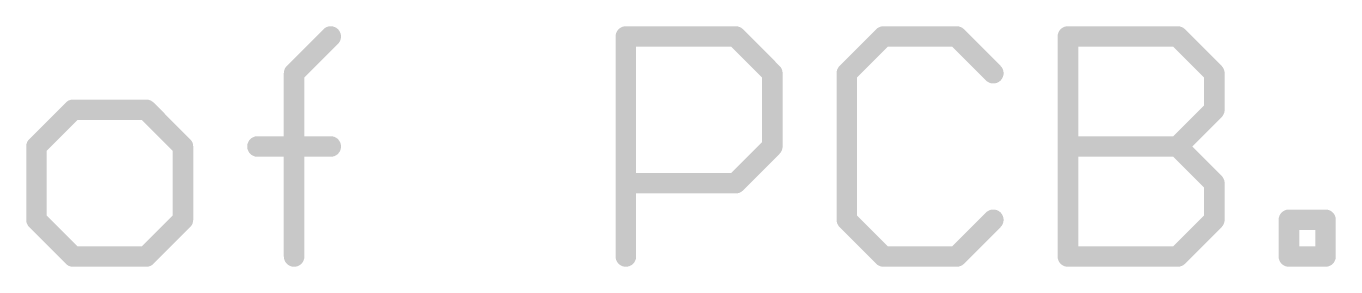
# Model space of a CAD drawing. Extents: x -1.41 to 8.41, y -3.01 to 3.01.
# Drawn here: x 7.0746 to 7.4565, y 0.085 to 0.1551 of the extents above; entities that cross this region are included whole.
import ezdxf

# ---------------------------------------------------------------- set-up
doc = ezdxf.new("R2010")
doc.units = 0
doc.layers.add('52', color=253, linetype='CONTINUOUS')

msp = doc.modelspace()

# ---------------------------------------------------------------- linework, layer by layer
at = {"layer": '52', "const_width": 0.006}
for points in [[(7.152696, 0.141379), (7.163372, 0.152055)], [(7.249445, 0.088), (7.249445, 0.152055)], [(7.249445, 0.152055), (7.281472, 0.152055)], [(7.281472, 0.152055), (7.292148, 0.141379)], [(7.324576, 0.152055), (7.3139, 0.141379)], [(7.345927, 0.152055), (7.324576, 0.152055)], [(7.356603, 0.141379), (7.345927, 0.152055)], [(7.378355, 0.088), (7.378355, 0.152055)], [(7.378355, 0.152055), (7.410382, 0.152055)], [(7.410382, 0.152055), (7.421058, 0.141379)], [(7.152696, 0.088), (7.152696, 0.141379)], [(7.292148, 0.141379), (7.292148, 0.120027)], [(7.3139, 0.141379), (7.3139, 0.098676)], [(7.421058, 0.141379), (7.421058, 0.130703)], [(7.088241, 0.130703), (7.077565, 0.120027)], [(7.109592, 0.130703), (7.088241, 0.130703)], [(7.120268, 0.120027), (7.109592, 0.130703)], [(7.421058, 0.130703), (7.410382, 0.120027)], [(7.077565, 0.120027), (7.077565, 0.098676)], [(7.120268, 0.098676), (7.120268, 0.120027)], [(7.14202, 0.120027), (7.163372, 0.120027)], [(7.292148, 0.120027), (7.281472, 0.109352)], [(7.378355, 0.120027), (7.410382, 0.120027)], [(7.410382, 0.120027), (7.421058, 0.109352)], [(7.281472, 0.109352), (7.249445, 0.109352)], [(7.421058, 0.109352), (7.421058, 0.098676)], [(7.077565, 0.098676), (7.088241, 0.088)], [(7.109592, 0.088), (7.120268, 0.098676)], [(7.3139, 0.098676), (7.324576, 0.088)], [(7.345927, 0.088), (7.356603, 0.098676)], [(7.421058, 0.098676), (7.410382, 0.088)], [(7.44281, 0.088), (7.44281, 0.098676)], [(7.44281, 0.098676), (7.453486, 0.098676)], [(7.453486, 0.098676), (7.453486, 0.088)], [(7.088241, 0.088), (7.109592, 0.088)], [(7.324576, 0.088), (7.345927, 0.088)], [(7.410382, 0.088), (7.378355, 0.088)], [(7.453486, 0.088), (7.44281, 0.088)]]:
    msp.add_lwpolyline(points, dxfattribs=at)
at = {"layer": '52', "const_width": 0.003}
for points in [[(7.164432, 0.150994, 1), (7.162311, 0.153115)], [(7.250945, 0.152055, 1), (7.247945, 0.152055)], [(7.249445, 0.153555, 1), (7.249445, 0.150555)], [(7.282533, 0.153115, 1), (7.280412, 0.150994)], [(7.281472, 0.150555, 1), (7.281472, 0.153555)], [(7.324576, 0.153555, 1), (7.324576, 0.150555)], [(7.325636, 0.150994, 1), (7.323515, 0.153115)], [(7.346988, 0.153115, 1), (7.344867, 0.150994)], [(7.345927, 0.150555, 1), (7.345927, 0.153555)], [(7.379855, 0.152055, 1), (7.376855, 0.152055)], [(7.378355, 0.153555, 1), (7.378355, 0.150555)], [(7.411443, 0.153115, 1), (7.409322, 0.150994)], [(7.410382, 0.150555, 1), (7.410382, 0.153555)], [(7.151635, 0.14244, 1), (7.153756, 0.140318)], [(7.154196, 0.141379, 1), (7.151196, 0.141379)], [(7.293648, 0.141379, 1), (7.290648, 0.141379)], [(7.291087, 0.140318, 1), (7.293209, 0.14244)], [(7.3154, 0.141379, 1), (7.3124, 0.141379)], [(7.312839, 0.14244, 1), (7.314961, 0.140318)], [(7.355542, 0.140318, 1), (7.357664, 0.14244)], [(7.422558, 0.141379, 1), (7.419558, 0.141379)], [(7.419997, 0.140318, 1), (7.422119, 0.14244)], [(7.088241, 0.132203, 1), (7.088241, 0.129203)], [(7.089301, 0.129642, 1), (7.08718, 0.131764)], [(7.110653, 0.131764, 1), (7.108532, 0.129642)], [(7.109592, 0.129203, 1), (7.109592, 0.132203)], [(7.422119, 0.129642, 1), (7.419997, 0.131764)], [(7.419558, 0.130703, 1), (7.422558, 0.130703)], [(7.079065, 0.120027, 1), (7.076065, 0.120027)], [(7.076504, 0.121088, 1), (7.078626, 0.118967)], [(7.121768, 0.120027, 1), (7.118768, 0.120027)], [(7.119208, 0.118967, 1), (7.121329, 0.121088)], [(7.14202, 0.121527, 1), (7.14202, 0.118527)], [(7.163372, 0.118527, 1), (7.163372, 0.121527)], [(7.293209, 0.118967, 1), (7.291087, 0.121088)], [(7.378355, 0.121527, 1), (7.378355, 0.118527)], [(7.411443, 0.121088, 1), (7.409322, 0.118967)], [(7.409322, 0.121088, 1), (7.411443, 0.118967)], [(7.410382, 0.118527, 1), (7.410382, 0.121527)], [(7.290648, 0.120027, 1), (7.293648, 0.120027)], [(7.249445, 0.110852, 1), (7.249445, 0.107852)], [(7.280412, 0.110412, 1), (7.282533, 0.108291)], [(7.281472, 0.107852, 1), (7.281472, 0.110852)], [(7.422558, 0.109352, 1), (7.419558, 0.109352)], [(7.419997, 0.108291, 1), (7.422119, 0.110412)], [(7.078626, 0.099736, 1), (7.076504, 0.097615)], [(7.076065, 0.098676, 1), (7.079065, 0.098676)], [(7.118768, 0.098676, 1), (7.121768, 0.098676)], [(7.121329, 0.097615, 1), (7.119208, 0.099736)], [(7.314961, 0.099736, 1), (7.312839, 0.097615)], [(7.3124, 0.098676, 1), (7.3154, 0.098676)], [(7.357664, 0.097615, 1), (7.355542, 0.099736)], [(7.419558, 0.098676, 1), (7.422558, 0.098676)], [(7.422119, 0.097615, 1), (7.419997, 0.099736)], [(7.44431, 0.098676, 1), (7.44131, 0.098676)], [(7.44281, 0.100176, 1), (7.44281, 0.097176)], [(7.454986, 0.098676, 1), (7.451986, 0.098676)], [(7.453486, 0.097176, 1), (7.453486, 0.100176)], [(7.088241, 0.0895, 1), (7.088241, 0.0865)], [(7.08718, 0.086939, 1), (7.089301, 0.089061)], [(7.108532, 0.089061, 1), (7.110653, 0.086939)], [(7.109592, 0.0865, 1), (7.109592, 0.0895)], [(7.151196, 0.088, 1), (7.154196, 0.088)], [(7.247945, 0.088, 1), (7.250945, 0.088)], [(7.324576, 0.0895, 1), (7.324576, 0.0865)], [(7.323515, 0.086939, 1), (7.325636, 0.089061)], [(7.344867, 0.089061, 1), (7.346988, 0.086939)], [(7.345927, 0.0865, 1), (7.345927, 0.0895)], [(7.378355, 0.0895, 1), (7.378355, 0.0865)], [(7.376855, 0.088, 1), (7.379855, 0.088)], [(7.409322, 0.089061, 1), (7.411443, 0.086939)], [(7.410382, 0.0865, 1), (7.410382, 0.0895)], [(7.44281, 0.0895, 1), (7.44281, 0.0865)], [(7.44131, 0.088, 1), (7.44431, 0.088)], [(7.451986, 0.088, 1), (7.454986, 0.088)], [(7.453486, 0.0865, 1), (7.453486, 0.0895)]]:
    msp.add_lwpolyline(points, format="xyb", dxfattribs=at)

doc.saveas('drawing.dxf')
